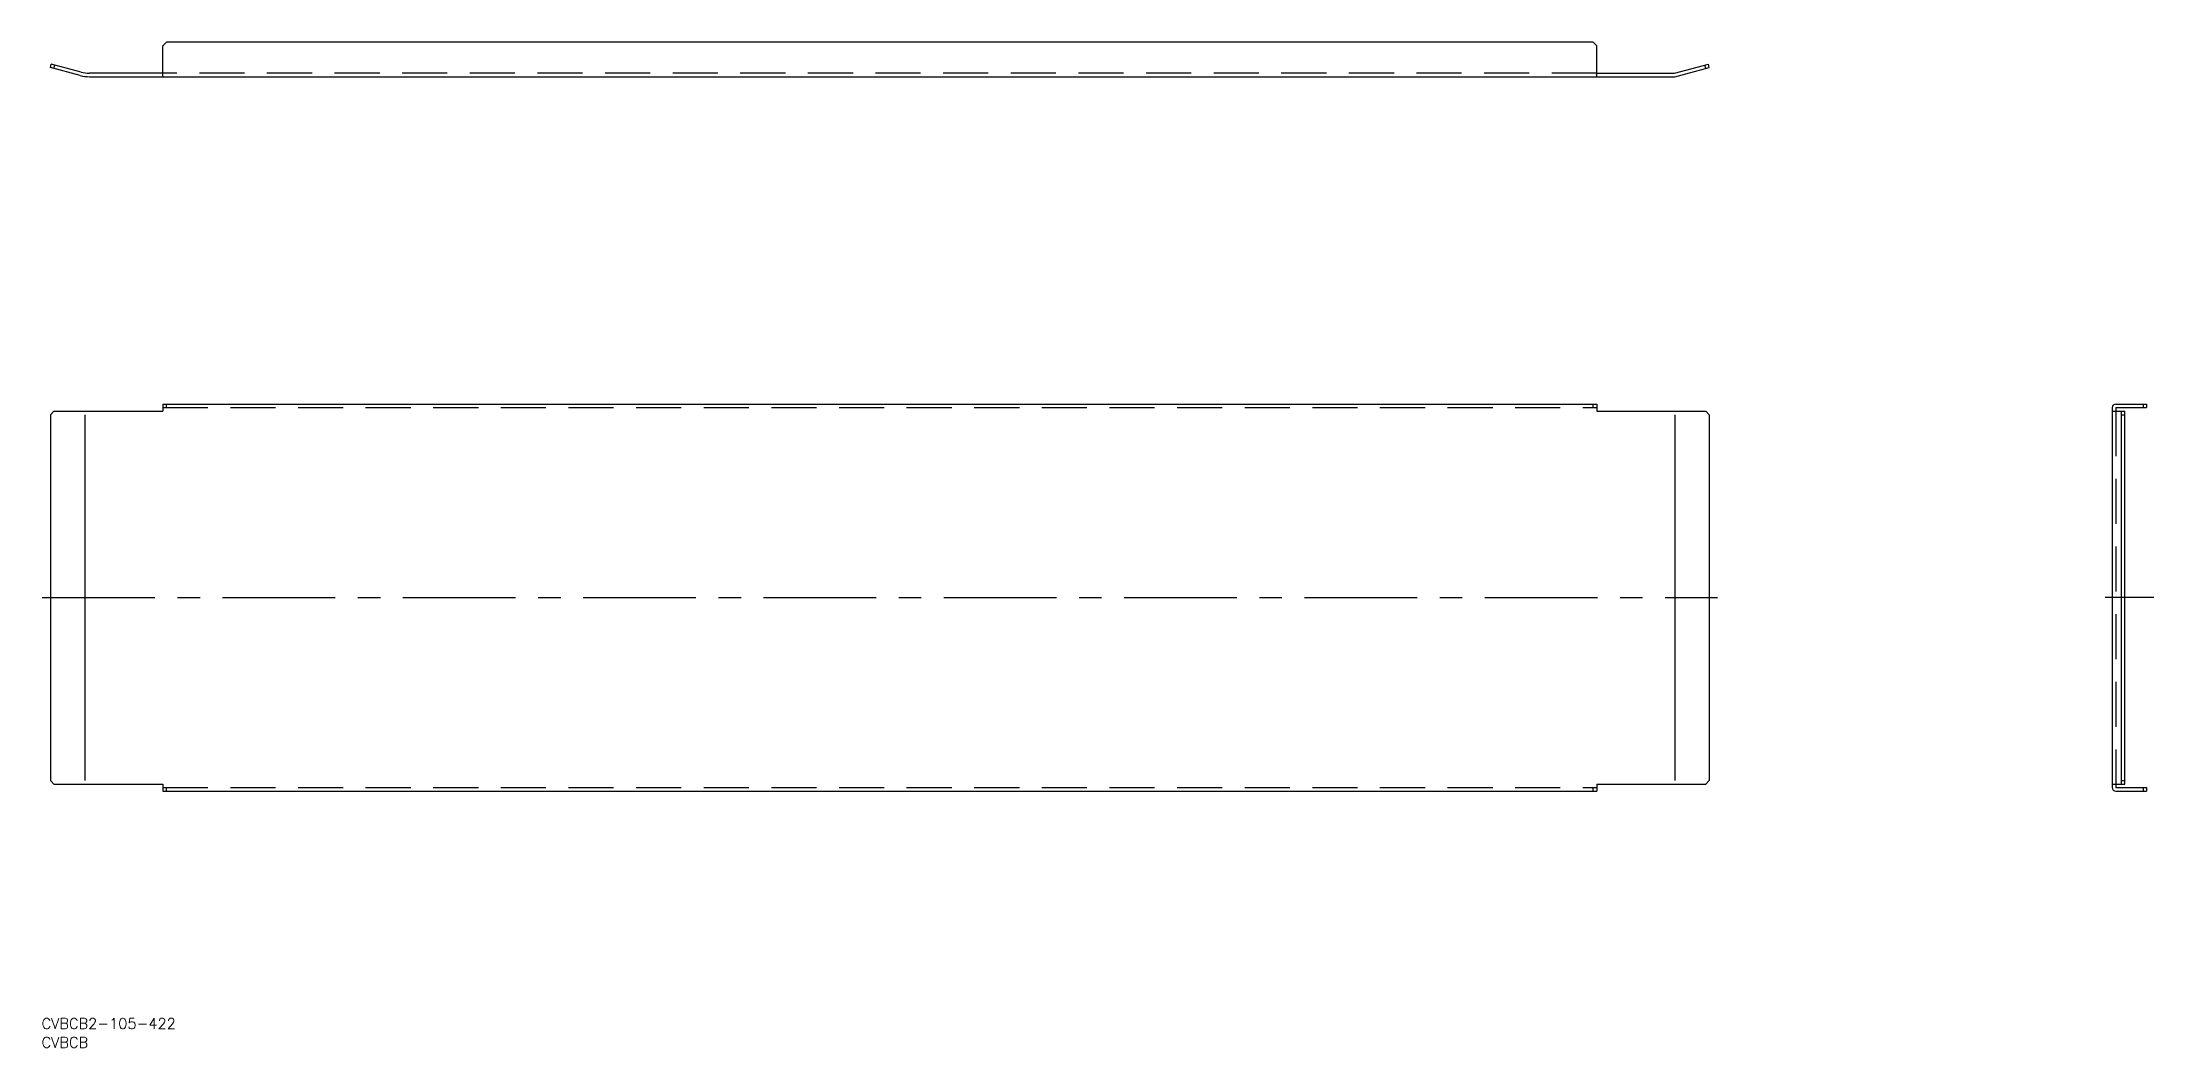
# Model space of a CAD drawing. Extents: x -12 to 583, y -127 to 156.
import ezdxf

# ---------------------------------------------------------------- set-up
doc = ezdxf.new("R2010")
doc.units = 0
doc.linetypes.add('CENTER', pattern=[50.8, 31.75, -6.35, 6.35, -6.35])
doc.linetypes.add('DASHED', pattern=[19.05, 12.7, -6.35])
doc.layers.get('0').update_dxf_attribs({"linetype": 'CONTINUOUS'})
doc.layers.add('CENTER', color=1, linetype='CENTER')
doc.styles.get("Standard").update_dxf_attribs({"font": 'txt.shx', "height": 3, "bigfont": 'bigfont.shx'})

# ---------------------------------------------------------------- blocks, each defined once
blk = doc.blocks.new('*U3')
at = {"color": 7, "linetype": 'CONTINUOUS'}
blk.add_text('CVBCB2-105-422', height=3, dxfattribs=at).set_placement((-12.14, -121.43))
blk = doc.blocks.new('*U4')
at = {"color": 7, "linetype": 'CONTINUOUS'}
blk.add_text('CVBCB', height=3, dxfattribs=at).set_placement((-12.14, -126.75))

msp = doc.modelspace()

# ---------------------------------------------------------------- linework, layer by layer
at = {"color": 7, "linetype": 'CONTINUOUS'}
for p, q in [((23, 156.39), (22, 155.39)), ((22, 146.69), (22, 155.39)), ((425, 156.39), (23, 156.39)), ((425, 156.39), (426, 155.39)), ((426, 146.69), (426, 155.39)), ((-9.66, 149.28), (-9.4, 150.24)), ((-1.27, 147.03), (-9.66, 149.28)), ((-1.01, 148), (-9.4, 150.24)), ((-8.69, 149.02), (-8.43, 149.98)), ((447.87, 147.69), (457.4, 150.24)), ((448, 146.69), (457.66, 149.28)), ((456.69, 149.02), (456.43, 149.98)), ((457.66, 149.28), (457.4, 150.24)), ((22, 147.69), (1.32, 147.69)), ((1.32, 146.69), (448, 146.69)), ((426, 147.69), (447.87, 147.69)), ((22, 54.5), (426, 54.5)), ((22, 54.5), (22, 52.5)), ((426, 54.5), (426, 52.5)), ((572.18, 54.5), (580.88, 54.5)), ((579.88, 54.5), (579.88, 53.5)), ((580.88, 54.5), (580.88, 53.5)), ((-9.66, 51.5), (-8.69, 52.5)), ((-9.66, 51.5), (-9.66, -51.5)), ((-8.69, 52.5), (22, 52.5)), ((0, 51.5), (0, -51.5)), ((426, 52.5), (456.69, 52.5)), ((448, 51.5), (448, -51.5)), ((456.69, 52.5), (457.66, 51.5)), ((457.66, 51.5), (457.66, -51.5)), ((571.18, 53.5), (571.18, -53.5)), ((571.18, 52.5), (574.74, 52.5)), ((572.18, 53.5), (580.88, 53.5)), ((572.18, 53.5), (572.18, 52.5)), ((573.77, -52.5), (573.77, 52.5)), ((573.77, 51.5), (574.74, 51.5)), ((574.74, -52.5), (574.74, 52.5)), ((-9.66, -51.5), (-8.69, -52.5)), ((-8.69, -52.5), (22, -52.5)), ((22, -52.5), (22, -54.5)), ((426, -52.5), (426, -54.5)), ((426, -52.5), (456.69, -52.5)), ((456.69, -52.5), (457.66, -51.5)), ((571.18, -52.5), (574.74, -52.5)), ((572.18, -52.5), (572.18, -53.5)), ((572.18, -53.5), (580.88, -53.5)), ((573.77, -51.5), (574.74, -51.5)), ((579.88, -53.5), (579.88, -54.5)), ((580.88, -53.5), (580.88, -54.5)), ((22, -54.5), (426, -54.5)), ((572.18, -54.5), (580.88, -54.5))]:
    msp.add_line(p, q, dxfattribs=at)
at = {"color": 3, "linetype": 'DASHED'}
for p, q in [((426, 147.69), (22, 147.69)), ((23, 53.5), (23, 54.5)), ((425, 53.5), (425, 54.5)), ((22, 53.5), (426, 53.5)), ((572.18, 52.5), (572.18, -52.5)), ((22, -53.5), (426, -53.5)), ((23, -54.5), (23, -53.5)), ((425, -54.5), (425, -53.5))]:
    msp.add_line(p, q, dxfattribs=at)
at = {"color": 7, "linetype": 'CONTINUOUS'}
for centre, radius, start, end in [((1.32, 156.69), 10, 255, 270), ((1.32, 156.69), 9, 255, 270), ((572.18, 53.5), 1, 90, 180), ((572.18, -53.5), 1, 180, 270)]:
    msp.add_arc(centre, radius, start, end, dxfattribs=at)
at = {"layer": 'CENTER', "color": 1, "linetype": 'CENTER'}
for p, q in [((-11.96, 0), (459.96, 0)), ((582.88, 0), (569.18, 0))]:
    msp.add_line(p, q, dxfattribs=at)

# ---------------------------------------------------------------- block references
at = {"color": 7, "linetype": 'CONTINUOUS'}
for name in ['*U3', '*U4']:
    msp.add_blockref(name, (0, 0), dxfattribs=at)

doc.saveas('drawing.dxf')
